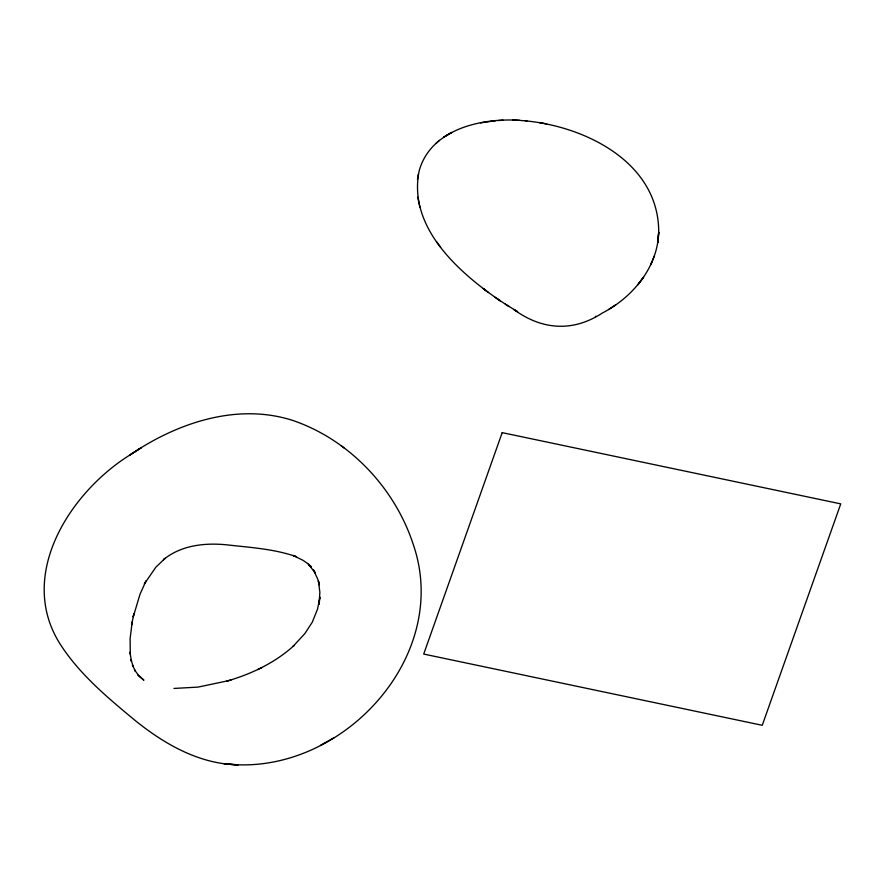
<?xml version="1.0" encoding="UTF-8"?>
<svg xmlns="http://www.w3.org/2000/svg" width="885" height="885" viewBox="0 0 885 885"><rect width="100%" height="100%" fill="white"/><g stroke="black" fill="none" stroke-linecap="round" stroke-linejoin="round"><path stroke-width="1.33" d="M519.794 120.349C481.838 117.749 430.995 128.867 419.213 170.628C407.476 227.191 458.541 272.281 500.456 300.966L494.881 297.205M417.466 179.412L418.306 174.279M505.313 304.13L517.625 311.741L513.831 309.473C541.609 329.895 572.683 332.384 602.187 313.135C632.432 297.515 657.732 267.491 658.706 232.279C659.082 158.404 576.113 121.588 512.658 120.106M651.681 262.469L650.796 264.648L654.292 256.03M436.283 143.049L439.336 140.394M129.874 455.012C69.329 492.868 16.007 576.345 60.877 645.22C80.247 674.89 107.881 697.889 134.907 720.29C164.389 744.119 199.302 764.142 238.187 764.85L223.916 763.644C338.546 778.501 452.523 658.307 413.251 544.441C394.832 487.923 349.332 439.768 292.846 420.463C236.87 402.443 176.613 423.074 129.874 455.012L141.169 447.81L131.124 454.193M608.548 309.529L615.706 304.86M334.176 737.647L320.47 745.325M231.671 679.669L226.947 681.107C251.395 673.994 275.102 662.788 294.041 645.519L293.035 646.426L304.938 633.472L312.283 622.188L317.56 609.046L319.905 597.198L319.098 604.267L319.85 592.286L318.412 580.98L319.397 584.897L317.826 579.343L313.268 569.575L315.248 572.894L308.389 564.21L311.443 566.953L307.493 563.457L302.98 560.293L293.079 555.459L296.165 556.621C273.874 548.822 249.99 547.494 226.704 544.828C204.8 542.638 180.916 545.204 163.382 559.751L165.141 558.313L155.849 567.208L144.343 583.967L146.047 580.892L140.073 594.045L133.226 616.889L133.845 613.836L131.633 624.799L132.219 621.912L130.128 638.472L130.283 654.203L130.006 652.201L131.4 661.372L131.135 659.568L133.104 666.604L132.484 664.989L135.294 671.084L134.465 669.856L138.613 675.399L143.879 680.211L137.828 675.167M257.734 669.558L261.695 667.655L260.599 668.175M595.417 316.531L596.003 316.277M228.109 680.764L197.93 687.114L173.958 688.442M480.455 122.871L495.7 120.725M498.266 120.559L503.078 120.227M525.225 120.714L526.951 120.902M546.653 123.933L539.208 122.517M508.986 306.531L497.304 298.82M488.542 292.603L483.265 288.532L486.308 290.899M341.19 445.708L343.878 447.865M436.471 241.638L440.63 247.258M417.753 197.123L419.866 207.267M658.706 232.279L657.732 242.401L658.706 232.279M502.193 432.643L423.705 654.059L762.25 725.291L840.75 503.875L502.193 432.643M643.517 277.248L637.908 284.671L643.517 277.248M451.549 132.507L443.839 137.087L451.549 132.507"/></g></svg>
